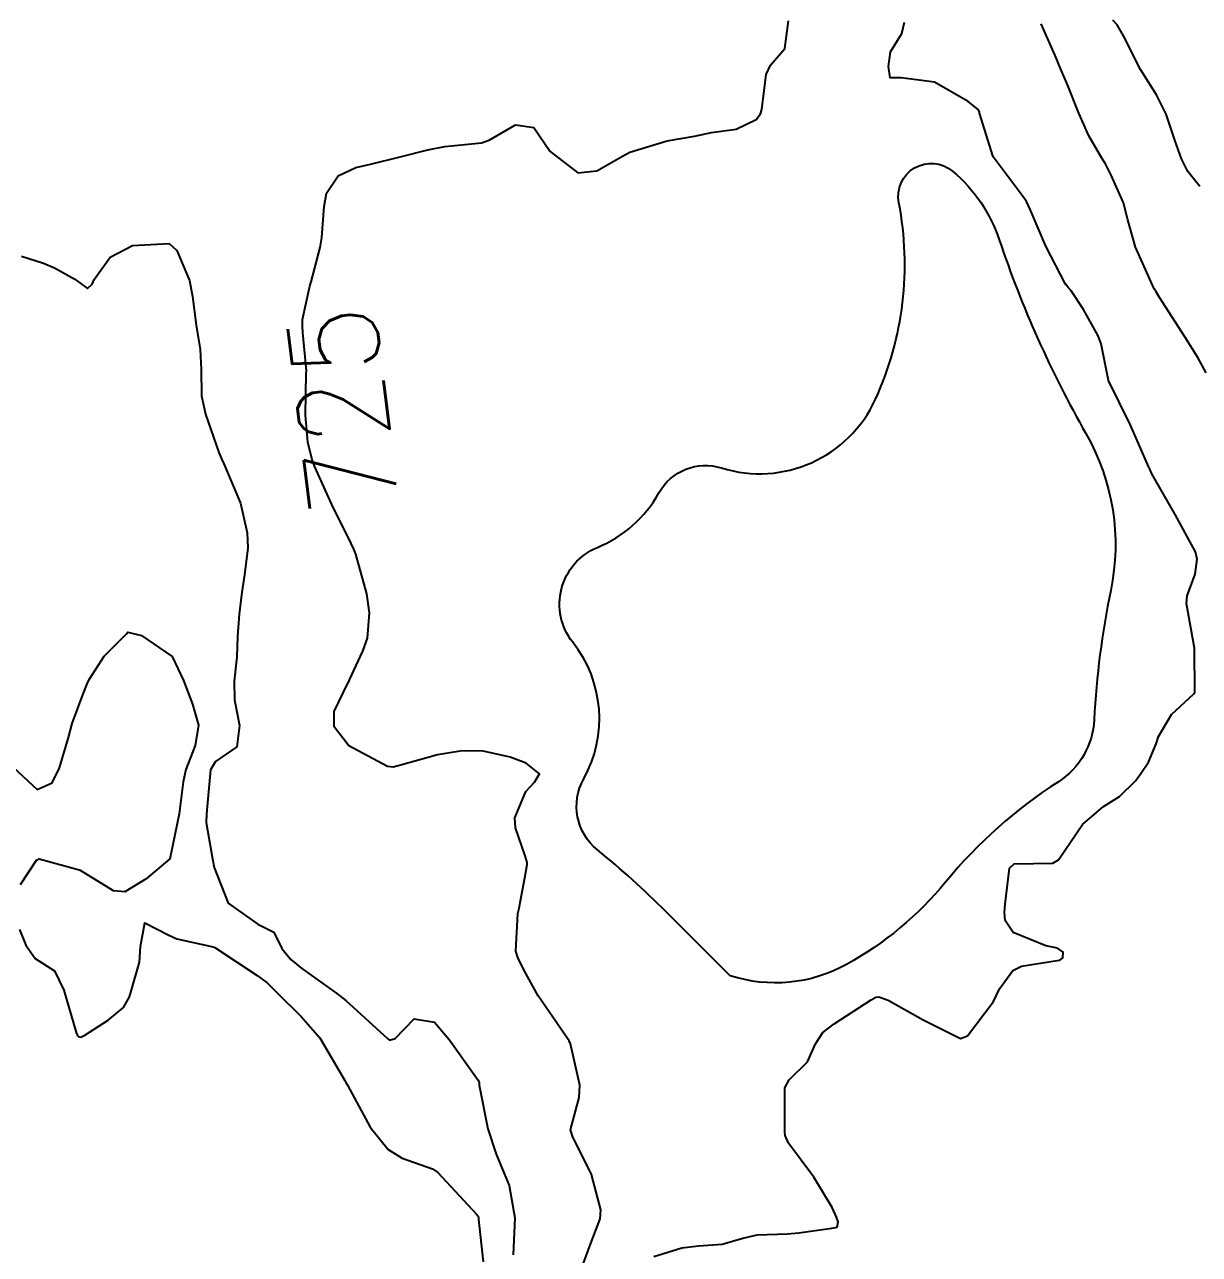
# Model space of a CAD drawing. Header units: metres. Extents: x 298520 to 308411, y 7433745 to 7450750.
# Drawn here: x 304006.7 to 304059.6, y 7440083.1 to 7440138.4 of the extents above; entities that cross this region are included whole.
import ezdxf
from ezdxf.enums import TextEntityAlignment as Align

# ---------------------------------------------------------------- set-up
doc = ezdxf.new("R2010")
doc.units = ezdxf.units.M
doc.header["$LTSCALE"] = 10
for name, color, linetype in [('Cotas', 45, 'Continuous'), ('Curvas de Nivel 1m', 11, 'Continuous'), ('Curvas de Nivel 5m', 15, 'Continuous'), ('Hidrografia', 140, 'Continuous')]:
    doc.layers.add(name, color=color, linetype=linetype)
doc.styles.add('Style-STANDARD', font='STANDARD.shx')

msp = doc.modelspace()

# ---------------------------------------------------------------- linework, layer by layer
at = {"layer": 'Curvas de Nivel 1m', "flags": 128}
for points, elevation in [([(304035.018, 7440083.013), (304036.279, 7440083.403), (304037.026, 7440083.494), (304038.093, 7440083.573), (304039.031, 7440083.838), (304039.673, 7440083.981), (304041.034, 7440084.037), (304041.553, 7440084.077), (304043.039, 7440084.289), (304043.281, 7440084.334), (304043.318, 7440084.576), (304043.247, 7440084.779), (304043.049, 7440085.22), (304042.23, 7440086.588), (304041.078, 7440088.108), (304040.938, 7440088.459), (304040.923, 7440088.602), (304040.92, 7440088.768), (304040.914, 7440090.603), (304041.117, 7440090.966), (304041.941, 7440091.775), (304042.292, 7440092.588), (304042.63, 7440093.096), (304043.142, 7440093.474), (304044.801, 7440094.555), (304045.02, 7440094.687), (304045.155, 7440094.697), (304045.573, 7440094.546), (304047.144, 7440093.666), (304048.83, 7440092.819), (304049.137, 7440092.934), (304050.307, 7440094.493), (304050.588, 7440095.062), (304051.174, 7440095.875), (304051.578, 7440096.075), (304053.181, 7440096.323), (304053.291, 7440096.348), (304053.437, 7440096.456), (304053.439, 7440096.71), (304053.187, 7440096.878), (304052.665, 7440096.989), (304051.194, 7440097.586), (304050.841, 7440098.127), (304050.813, 7440098.486), (304050.836, 7440098.858), (304051.037, 7440100.483), (304051.235, 7440100.686), (304052.982, 7440100.716), (304053.237, 7440100.856), (304054.311, 7440102.444), (304055.261, 7440103.261), (304055.976, 7440103.712), (304056.705, 7440104.416), (304056.947, 7440104.744), (304057.286, 7440105.261), (304057.631, 7440106.074), (304057.742, 7440106.406), (304058.318, 7440107.395), (304059.322, 7440108.324), (304059.369, 7440108.389), (304059.353, 7440110.39), (304058.997, 7440112.394), (304059.028, 7440112.742), (304059.386, 7440113.709), (304059.474, 7440114.389), (304059.398, 7440114.721), (304058.486, 7440116.399), (304057.441, 7440118.234), (304057.355, 7440118.411), (304057.294, 7440118.563), (304056.479, 7440120.42), (304055.493, 7440122.43), (304055.154, 7440124.079), (304055.028, 7440124.437), (304054.362, 7440125.616), (304053.813, 7440126.456), (304053.68, 7440126.594), (304053.546, 7440126.755), (304052.66, 7440128.469), (304051.969, 7440130.094), (304051.8, 7440130.478), (304051.596, 7440130.756), (304050.3, 7440132.493), (304049.682, 7440134.45), (304049.673, 7440134.5), (304049.634, 7440134.601), (304049.169, 7440134.978), (304047.653, 7440135.855), (304046.157, 7440136.044), (304045.655, 7440136.041), (304045.578, 7440136.551), (304045.67, 7440137.21), (304046.178, 7440138.045), (304046.3, 7440138.544)], 726), ([(304059.884, 7440122.771), (304059.504, 7440123.466), (304058.922, 7440124.396), (304057.783, 7440126.164), (304057.626, 7440126.409), (304057.595, 7440126.461), (304057.544, 7440126.545), (304056.701, 7440128.419), (304056.35, 7440129.654), (304056.167, 7440130.424), (304055.605, 7440131.672), (304055.344, 7440132.168), (304055.191, 7440132.436), (304054.607, 7440133.43), (304054.144, 7440134.452), (304053.652, 7440135.703), (304053.327, 7440136.463), (304053.085, 7440137.05), (304052.463, 7440138.472)], 727), ([(304059.601, 7440131.149), (304059.055, 7440131.836), (304058.775, 7440132.393), (304058.471, 7440133.247), (304058.076, 7440134.403), (304057.646, 7440135.285), (304056.928, 7440136.417), (304056.163, 7440137.94), (304055.874, 7440138.428), (304055.685, 7440138.637)], 728), ([(304006.202, 7440105.021), (304007.268, 7440104.028), (304007.949, 7440104.324), (304008.28, 7440104.995), (304008.672, 7440106.365), (304008.839, 7440106.987), (304009.316, 7440108.286), (304009.519, 7440108.78), (304009.607, 7440108.977), (304010.28, 7440110.03), (304011.222, 7440110.961), (304011.283, 7440111.031), (304011.354, 7440111.097), (304011.968, 7440110.954), (304013.339, 7440110.015), (304013.858, 7440108.932), (304014.256, 7440107.87), (304014.525, 7440106.922), (304014.373, 7440106.003), (304013.958, 7440104.93), (304013.832, 7440104.374), (304013.66, 7440102.934), (304013.254, 7440100.96), (304013.253, 7440100.94), (304013.249, 7440100.923), (304013.232, 7440100.905), (304012.169, 7440100), (304011.21, 7440099.422), (304010.706, 7440099.469), (304009.224, 7440100.377), (304007.355, 7440100.884), (304007.23, 7440100.83), (304006.502, 7440099.729)], 726), ([(304006.48, 7440097.727), (304006.755, 7440097.014), (304007.177, 7440096.415), (304008.044, 7440095.869), (304008.468, 7440094.99), (304009.028, 7440093.088), (304009.072, 7440092.981), (304009.099, 7440092.946), (304009.132, 7440092.913), (304009.226, 7440092.885), (304009.414, 7440092.977), (304010.459, 7440093.651), (304011.152, 7440094.216), (304011.417, 7440094.7), (304011.503, 7440094.957), (304011.876, 7440096.253), (304011.919, 7440096.953), (304012.118, 7440098.026), (304013.188, 7440097.473), (304013.56, 7440097.308), (304015.183, 7440096.949), (304015.268, 7440096.909), (304017.171, 7440095.663), (304017.613, 7440095.329), (304018.077, 7440094.876), (304019.147, 7440093.816), (304019.997, 7440092.851), (304021.114, 7440090.927), (304021.164, 7440090.839), (304021.236, 7440090.714), (304022.253, 7440088.828), (304023.073, 7440087.832), (304023.689, 7440087.43), (304025.065, 7440086.95), (304025.303, 7440086.788), (304027.044, 7440084.917), (304027.109, 7440084.834), (304027.125, 7440084.769), (304027.131, 7440084.679), (304027.343, 7440082.767)], 726)]:
    msp.add_lwpolyline(points, dxfattribs=dict(at, elevation=elevation))
at = {"layer": 'Curvas de Nivel 5m', "elevation": 725, "flags": 128}
for points in [[(304031.859, 7440082.712), (304032.171, 7440083.563), (304032.605, 7440084.704), (304032.643, 7440085.108), (304032.22, 7440086.708), (304031.367, 7440088.43), (304031.269, 7440088.718), (304031.659, 7440090.16), (304031.686, 7440090.714), (304031.265, 7440092.585), (304031.212, 7440092.719), (304031.135, 7440092.828), (304029.81, 7440094.734), (304029.175, 7440095.906), (304028.899, 7440096.463), (304028.819, 7440096.745), (304028.907, 7440098.451), (304028.971, 7440098.743), (304029.013, 7440098.935), (304029.223, 7440100.05), (304029.324, 7440100.647), (304029.32, 7440100.739), (304029.236, 7440101.041), (304028.798, 7440102.296), (304028.765, 7440102.747), (304029.265, 7440103.929), (304029.648, 7440104.358), (304029.877, 7440104.734), (304029.28, 7440105.209), (304028.559, 7440105.476), (304027.288, 7440105.758), (304026.312, 7440105.756), (304025.291, 7440105.578), (304023.575, 7440105.105), (304023.285, 7440105.034), (304023.043, 7440105.064), (304021.294, 7440105.994), (304020.634, 7440106.847), (304020.629, 7440107.528), (304021.268, 7440108.841), (304021.288, 7440108.876), (304021.325, 7440108.964), (304021.928, 7440110.251), (304022.136, 7440110.832), (304022.221, 7440111.974), (304022.106, 7440112.833), (304021.609, 7440114.619), (304021.52, 7440114.839), (304021.397, 7440115.091), (304020.536, 7440116.849), (304019.758, 7440118.539), (304019.641, 7440118.858), (304019.455, 7440119.649), (304019.338, 7440120.862), (304019.382, 7440122.751), (304019.384, 7440122.862), (304019.23, 7440124.584), (304019.209, 7440124.865), (304019.208, 7440125.174), (304019.54, 7440126.677), (304019.586, 7440126.816), (304019.596, 7440126.859), (304020.005, 7440128.409), (304020.082, 7440128.855), (304020.179, 7440130.259), (304020.286, 7440130.853), (304020.813, 7440131.635), (304021.605, 7440132.008), (304022.274, 7440132.165), (304023.61, 7440132.494), (304024.849, 7440132.801), (304025.615, 7440132.95), (304027.271, 7440133.119), (304027.618, 7440133.237), (304028.795, 7440133.923), (304029.624, 7440133.814), (304030.353, 7440132.733), (304031.603, 7440131.766), (304032.455, 7440131.861), (304033.611, 7440132.526), (304033.947, 7440132.695), (304035.618, 7440133.206), (304036.86, 7440133.418), (304037.622, 7440133.588), (304038.724, 7440133.733), (304039.628, 7440134.166), (304039.821, 7440134.428), (304039.877, 7440134.618), (304040.072, 7440136.201), (304040.272, 7440136.614), (304040.917, 7440137.361), (304041.079, 7440138.606)], [(304006.557, 7440128.016), (304007.55, 7440127.708), (304008.046, 7440127.501), (304008.957, 7440126.989), (304009.537, 7440126.561), (304009.75, 7440126.768), (304009.836, 7440126.977), (304010.548, 7440127.975), (304011.558, 7440128.499), (304013.212, 7440128.588), (304013.556, 7440128.282), (304014.122, 7440126.924), (304014.255, 7440126.2), (304014.427, 7440124.921), (304014.604, 7440123.817), (304014.646, 7440122.918), (304014.667, 7440121.732), (304014.845, 7440120.916), (304015.447, 7440119.193), (304015.559, 7440118.909), (304015.672, 7440118.676), (304016.413, 7440116.9), (304016.727, 7440115.573), (304016.751, 7440114.896), (304016.592, 7440113.687), (304016.472, 7440112.899), (304016.354, 7440111.909), (304016.279, 7440110.901), (304016.251, 7440109.989), (304016.141, 7440108.902), (304016.152, 7440108.064), (304016.369, 7440106.899), (304016.251, 7440105.942), (304015.287, 7440105.286), (304015.075, 7440104.913), (304014.92, 7440103.253), (304014.887, 7440102.915), (304014.869, 7440102.535), (304015.156, 7440100.911), (304015.227, 7440100.512), (304015.86, 7440098.903), (304017.194, 7440097.967), (304017.919, 7440097.608), (304018.282, 7440096.874), (304018.68, 7440096.37), (304019.174, 7440095.975), (304020.752, 7440094.844), (304021.158, 7440094.53), (304023.041, 7440092.821), (304023.132, 7440092.748), (304023.38, 7440092.816), (304024.243, 7440093.707), (304025.144, 7440093.551), (304025.806, 7440092.783), (304027.115, 7440090.941), (304027.166, 7440090.822), (304027.165, 7440090.769), (304027.163, 7440090.718), (304027.552, 7440088.763), (304027.931, 7440087.616), (304028.293, 7440086.752), (304028.514, 7440086.205), (304028.764, 7440084.753), (304028.685, 7440083.086)]]:
    msp.add_lwpolyline(points, dxfattribs=at)
at = {"layer": 'Hidrografia'}
msp.add_lwpolyline([(304038.454, 7440095.648), (304035.561, 7440098.537, 0.026297), (304032.483, 7440101.304, -0.365534), (304031.867, 7440104.501, 0.304161), (304031.375, 7440110.649, -0.498332), (304032.483, 7440114.915, 0.168594), (304035.253, 7440117.374, -0.354769), (304038.069, 7440118.493, 0.378115), (304045.001, 7440121.584, 0.156202), (304046.053, 7440130.424, -0.706314), (304048.467, 7440131.846, -0.138614), (304050.572, 7440128.755, 0.049232), (304054.471, 7440120.039, -0.183185), (304055.586, 7440112.978, 0.039288), (304054.844, 7440107.167, -0.242209), (304053.23, 7440104.374, 0.07771), (304048.155, 7440099.861, -0.094143), (304043.699, 7440096.152, -0.20817)], format="xyb", close=True, dxfattribs=at)

# ---------------------------------------------------------------- texts
at = {"layer": 'Cotas', "style": 'Style-STANDARD'}
msp.add_text('725', height=4, rotation=96.959, dxfattribs=at).set_placement((304021.009, 7440121.095, 725), align=Align.MIDDLE_CENTER)

doc.saveas('drawing.dxf')
